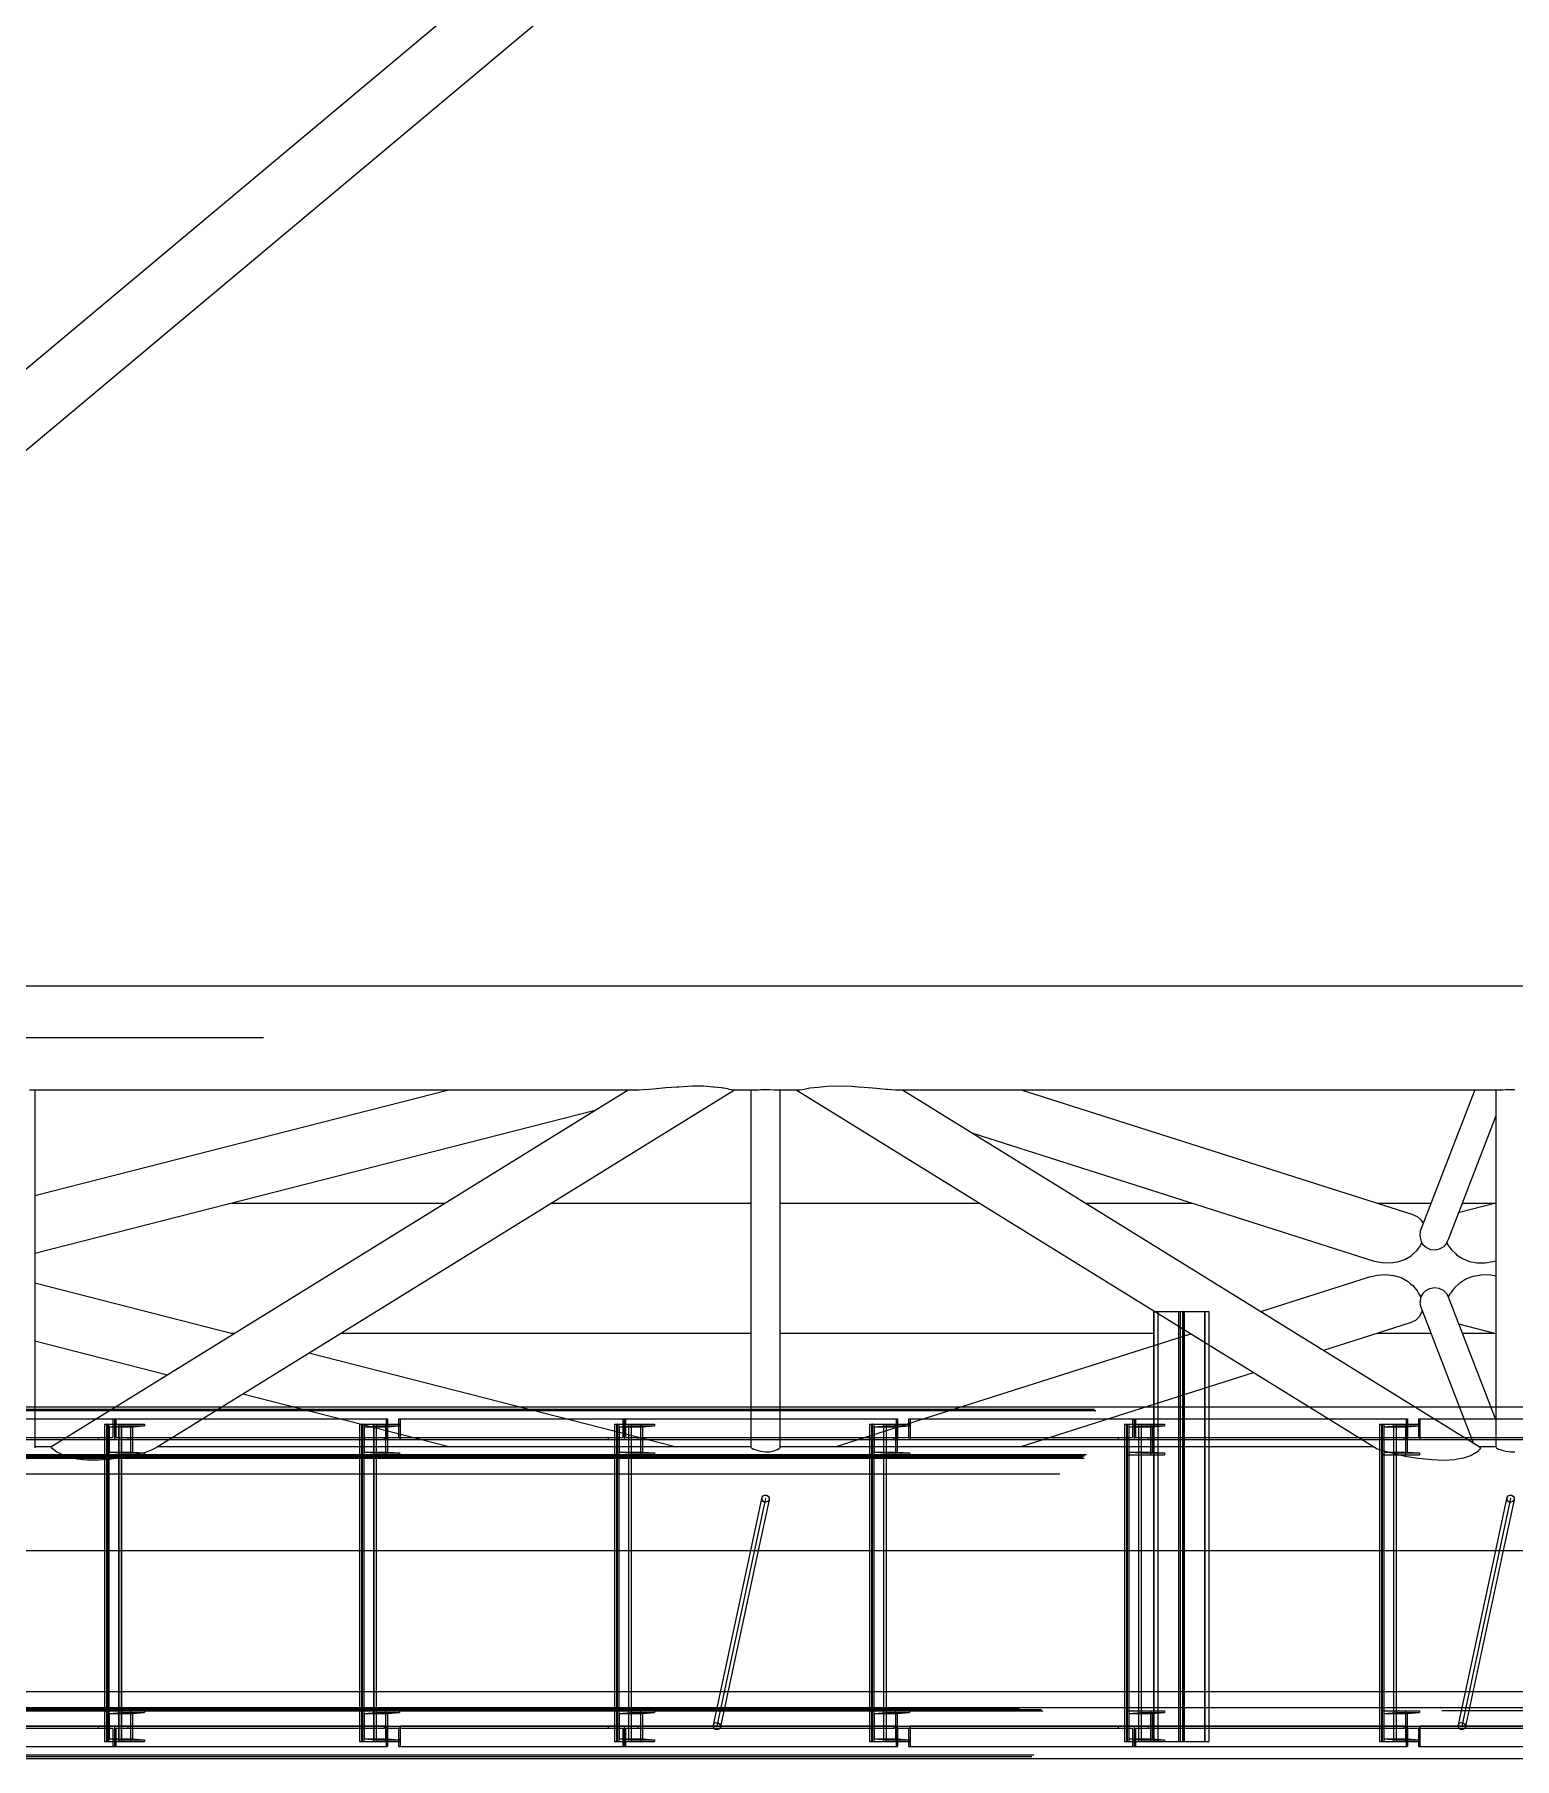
# Model space of a CAD drawing. Header units: millimetres. Extents: x 150209.93 to 150215.05, y 136675.65 to 136679.93.
# Drawn here: x 150213.6738 to 150213.7894, y 136676.4444 to 136676.5791 of the extents above; entities that cross this region are included whole.
import ezdxf

# ---------------------------------------------------------------- set-up
doc = ezdxf.new("R2010")
doc.units = ezdxf.units.MM
doc.header["$LTSCALE"] = 0.25
for name, pattern in [('CENTER', [50.8, 31.75, -6.35, 6.35, -6.35]), ('XKITLINE00', [0]), ('XKITLINE02', [4, 2, -2]), ('XKITLINE03', [6, 3, -1, 1, -1])]:
    doc.linetypes.add(name, pattern=pattern)

# ---------------------------------------------------------------- blocks, each defined once
blk = doc.blocks.new('çatıı')
at = {"color": 8, "linetype": 'CENTER'}
for p in [(25173.61, 5810.27), (24815.87, 4350.27)]:
    blk.add_line(p, (23430, 4350.27), dxfattribs=at)
at = {"color": 8, "linetype": 'XKITLINE00'}
for p, q in [((23506.2, 4429.97), (24282.83, 5080.27)), ((23506.2, 4398.19), (24301.8, 5064.39)), ((23551.69, 4370.57), (24815.87, 4370.57)), ((23978.13, 4331.17), (23983.25, 4331.45)), ((23983.25, 4331.45), (23987.83, 4331.46)), ((23987.83, 4331.46), (23991.64, 4331.18)), ((24033.81, 4331.11), (24036.23, 4331.38)), ((24036.23, 4331.38), (24040.61, 4331.5)), ((24040.61, 4331.5), (24045.54, 4331.34)), ((24045.54, 4331.34), (24048.19, 4331.11)), ((23724.6, 4329.97), (23962.54, 4329.97)), ((23726.68, 4288.67), (23888.31, 4329.97)), ((23726.68, 4329.97), (23726.68, 4190.13)), ((23732.89, 4190.47), (23958.41, 4329.97)), ((23773.69, 4190.05), (23999.9, 4329.97)), ((23960.26, 4329.97), (23961, 4329.87)), ((23961, 4329.87), (23961.05, 4329.88)), ((23961.05, 4329.88), (23964.17, 4330.08)), ((23961.21, 4329.97), (23961.64, 4329.92)), ((23964.17, 4330.08), (23966.51, 4330.18)), ((23966.51, 4330.18), (23968.24, 4330.4)), ((23968.24, 4330.4), (23973.08, 4330.83)), ((23973.08, 4330.83), (23977.49, 4331.1)), ((23977.49, 4331.1), (23978.13, 4331.17)), ((23991.64, 4331.18), (23992.02, 4331.1)), ((23992.02, 4331.1), (23994.82, 4330.84)), ((23994.82, 4330.84), (23997.14, 4330.41)), ((23997.14, 4330.41), (23997.65, 4330.18)), ((23997.65, 4330.18), (23998.76, 4330.08)), ((23998.76, 4330.08), (23999.61, 4329.88)), ((23999.22, 4329.97), (24009.21, 4329.97)), ((23999.62, 4329.88), (23999.83, 4329.97)), ((24006.27, 4329.97), (24006.27, 4190.41)), ((24007.1, 4329.97), (24007.36, 4329.93)), ((24007.36, 4329.93), (24007.93, 4329.87)), ((24007.52, 4329.97), (24007.68, 4329.95)), ((24007.68, 4329.95), (24008.18, 4329.9)), ((24007.93, 4329.87), (24008.62, 4329.94)), ((24008.62, 4329.94), (24010.21, 4330.03)), ((24010.21, 4330.03), (24011.97, 4330.07)), ((24011.97, 4330.07), (24013.73, 4330.06)), ((24013.73, 4330.06), (24015.32, 4330)), ((24015.32, 4330), (24016.58, 4329.89)), ((24015.6, 4329.97), (24025.21, 4329.97)), ((24016.43, 4329.91), (24016.85, 4329.97)), ((24016.58, 4329.89), (24016.69, 4329.87)), ((24016.69, 4329.87), (24017.31, 4329.97)), ((24017.67, 4329.97), (24017.67, 4190.23)), ((24024.04, 4329.97), (24249.82, 4190.31)), ((24024.17, 4329.97), (24024.22, 4329.95)), ((24024.22, 4329.95), (24024.82, 4329.87)), ((24024.82, 4329.87), (24025.31, 4330)), ((24025.14, 4329.96), (24025.16, 4329.96)), ((24025.31, 4330), (24027.16, 4330.19)), ((24027.16, 4330.19), (24029.38, 4330.68)), ((24029.38, 4330.68), (24032.53, 4331.04)), ((24032.53, 4331.04), (24033.81, 4331.11)), ((24048.19, 4331.11), (24050.6, 4330.99)), ((24050.6, 4330.99), (24055.36, 4330.61)), ((24055.36, 4330.61), (24058.99, 4330.19)), ((24058.99, 4330.19), (24059.64, 4330.16)), ((24059.64, 4330.16), (24062.75, 4329.97)), ((24062.74, 4329.97), (24300.18, 4329.97)), ((24062.75, 4329.97), (24063.74, 4329.87)), ((24063.18, 4329.93), (24063.54, 4329.97)), ((24063.74, 4329.87), (24064.53, 4329.97)), ((24065.53, 4329.97), (24291.19, 4190.38)), ((24111.83, 4329.97), (24264.46, 4281.39)), ((24289.06, 4329.97), (24267.71, 4274.67)), ((24297.26, 4329.97), (24297.26, 4190.41)), ((24298.08, 4329.97), (24298.35, 4329.93)), ((24298.35, 4329.93), (24298.92, 4329.87)), ((24298.51, 4329.97), (24298.67, 4329.95)), ((24298.67, 4329.95), (24299.17, 4329.9)), ((24298.92, 4329.87), (24299.61, 4329.94)), ((24299.61, 4329.94), (24301.2, 4330.03)), ((24301.2, 4330.03), (24302.96, 4330.07)), ((24302.96, 4330.07), (24304.72, 4330.06)), ((23726.68, 4266.07), (23945.49, 4321.98)), ((24297.26, 4319.79), (24278.73, 4271.78)), ((24092.99, 4312.99), (24249.79, 4263.07)), ((23803.41, 4285.67), (23886.79, 4285.67)), ((23928.28, 4285.67), (24006.27, 4285.67)), ((24017.67, 4285.67), (24095.66, 4285.67)), ((24137.15, 4285.67), (24178.79, 4285.67)), ((24250.98, 4285.67), (24271.96, 4285.67)), ((24282.6, 4282.01), (24297.26, 4285.76)), ((24284.02, 4285.67), (24296.94, 4285.67)), ((24264.46, 4281.39), (24266.52, 4280.47)), ((24266.52, 4280.47), (24267.65, 4279.43)), ((24267.65, 4279.43), (24267.97, 4279.17)), ((24267.97, 4279.17), (24268.87, 4277.69)), ((24267.63, 4273.34), (24267.6, 4273.04)), ((24267.6, 4273.04), (24267.94, 4271.16)), ((24267.71, 4274.67), (24267.63, 4273.34)), ((24267.94, 4271.16), (24268.15, 4270.67)), ((24268.15, 4270.67), (24268.38, 4270.06)), ((24278.25, 4270.66), (24278, 4270.07)), ((24278.73, 4271.78), (24278.25, 4270.66)), ((24278.76, 4272.05), (24278.73, 4271.78)), ((24261.74, 4263.68), (24264.15, 4265.1)), ((24264.15, 4265.1), (24264.97, 4265.88)), ((24264.97, 4265.88), (24266.18, 4266.89)), ((24267.73, 4268.96), (24266.18, 4266.89)), ((24268.03, 4269.71), (24267.73, 4268.96)), ((24268.32, 4270.24), (24268.03, 4269.71)), ((24268.38, 4270.06), (24268.62, 4269.71)), ((24268.62, 4269.71), (24268.78, 4269.46)), ((24268.78, 4269.46), (24270.13, 4268.31)), ((24270.13, 4268.31), (24271.77, 4267.62)), ((24271.77, 4267.62), (24273.54, 4267.44)), ((24273.54, 4267.44), (24275.27, 4267.8)), ((24275.27, 4267.8), (24276.78, 4268.65)), ((24277.74, 4269.71), (24276.78, 4268.65)), ((24277.93, 4269.92), (24277.74, 4269.71)), ((24278.05, 4270.22), (24278.33, 4269.71)), ((24278.33, 4269.71), (24278.4, 4269.53)), ((24278.4, 4269.53), (24279.9, 4267.41)), ((24279.9, 4267.41), (24281.6, 4265.89)), ((24281.6, 4265.89), (24281.93, 4265.54)), ((24281.93, 4265.54), (24284.25, 4264)), ((24284.25, 4264), (24286.97, 4262.93)), ((24247.89, 4256.87), (24251, 4257.6)), ((24249.79, 4263.07), (24252.83, 4262.42)), ((24251, 4257.6), (24254.2, 4257.79)), ((24252.83, 4262.42), (24255.94, 4262.3)), ((24254.2, 4257.79), (24257.33, 4257.44)), ((24255.94, 4262.3), (24258.96, 4262.73)), ((24257.33, 4257.44), (24260.24, 4256.56)), ((24258.96, 4262.73), (24261.74, 4263.68)), ((24286.97, 4262.93), (24289.95, 4262.36)), ((24288.4, 4257.13), (24291.48, 4257.71)), ((24289.95, 4262.36), (24293.04, 4262.34)), ((24291.48, 4257.71), (24294.69, 4257.75)), ((24293.04, 4262.34), (24296.08, 4262.85)), ((24294.69, 4257.75), (24297.26, 4257.34)), ((24296.08, 4262.85), (24297.26, 4263.15)), ((23726.68, 4254.48), (23804.3, 4234.65)), ((24205.52, 4243.38), (24247.89, 4256.87)), ((24260.24, 4256.56), (24262.78, 4255.2)), ((24262.78, 4255.2), (24263.97, 4254.16)), ((24263.97, 4254.16), (24264.91, 4253.46)), ((24264.91, 4253.46), (24266.59, 4251.44)), ((24266.59, 4251.44), (24267.1, 4250.37)), ((24268.73, 4250.37), (24269.96, 4251.56)), ((24269.96, 4251.56), (24271.55, 4252.36)), ((24271.55, 4252.36), (24273.3, 4252.66)), ((24273.3, 4252.66), (24275.06, 4252.43)), ((24275.06, 4252.43), (24276.63, 4251.69)), ((24276.63, 4251.69), (24277.88, 4250.51)), ((24277.88, 4250.51), (24277.95, 4250.37)), ((24279.53, 4250.52), (24279.47, 4250.37)), ((24281.09, 4252.64), (24279.53, 4250.52)), ((24281.09, 4252.64), (24282.86, 4254.16)), ((24283.19, 4254.5), (24282.86, 4254.16)), ((24283.19, 4254.5), (24285.59, 4256.04)), ((24285.59, 4256.04), (24288.4, 4257.13)), ((24267.1, 4250.37), (24267.78, 4249.26)), ((24267.65, 4247.09), (24267.63, 4246.97)), ((24267.63, 4246.97), (24267.85, 4245.43)), ((24267.86, 4248.82), (24267.65, 4247.09)), ((24267.78, 4249.26), (24267.89, 4248.89)), ((24267.85, 4245.43), (24288.43, 4192.09)), ((24267.94, 4249.04), (24267.86, 4248.82)), ((24268.69, 4250.33), (24267.94, 4249.04)), ((24268.41, 4243.98), (24268.31, 4243.59)), ((24268.69, 4250.33), (24268.73, 4250.37)), ((24277.95, 4250.37), (24278.61, 4249.14)), ((24278.61, 4249.14), (24278.66, 4249.05)), ((24278.66, 4249.05), (24297.26, 4200.86)), ((24279.47, 4250.37), (24278.69, 4249)), ((24230.05, 4228.21), (24263.97, 4239.01)), ((24263.97, 4239.01), (24265.96, 4239.95)), ((24265.96, 4239.95), (24266.79, 4240.78)), ((24266.79, 4240.78), (24267.36, 4241.27)), ((24268.26, 4242.95), (24267.36, 4241.27)), ((24268.31, 4243.59), (24268.26, 4242.95)), ((24282.73, 4238.51), (24297.26, 4234.79)), ((23726.68, 4231.88), (23778.44, 4218.65)), ((23803.41, 4234.87), (23804.67, 4234.87)), ((23846.16, 4234.87), (24006.27, 4234.87)), ((24017.67, 4234.87), (24163.56, 4234.87)), ((24039.64, 4190.57), (24178.13, 4234.66)), ((24250.98, 4234.87), (24271.92, 4234.87)), ((24284.13, 4234.87), (24296.94, 4234.87)), ((23833.66, 4227.14), (23976.76, 4190.57)), ((24111.83, 4190.57), (24202.65, 4219.49)), ((23807.8, 4211.15), (23888.31, 4190.57)), ((23726.68, 4190.57), (23733.06, 4190.57)), ((23732.89, 4190.47), (23733.17, 4190.37)), ((23733.17, 4190.37), (23733.11, 4190.05)), ((23733.11, 4190.05), (23733.98, 4189.45)), ((23772.59, 4189.45), (23773.69, 4190.05)), ((23774.54, 4190.57), (24006.27, 4190.57)), ((24006.27, 4190.41), (24006.35, 4190.37)), ((24006.35, 4190.37), (24006.55, 4190.04)), ((24006.55, 4190.04), (24007.36, 4189.61)), ((24017.67, 4190.23), (24017.39, 4189.79)), ((24017.67, 4190.57), (24249.4, 4190.57)), ((24249.82, 4190.31), (24250.98, 4189.68)), ((24290.89, 4190.57), (24297.26, 4190.57)), ((24291.15, 4190.37), (24291.19, 4190.38)), ((24291.15, 4190.37), (24291.26, 4189.79)), ((24297.26, 4190.41), (24297.34, 4190.37)), ((24297.34, 4190.37), (24297.54, 4190.04)), ((24297.54, 4190.04), (24298.35, 4189.61)), ((23733.98, 4189.45), (23733.99, 4189.42)), ((23733.99, 4189.42), (23735.22, 4188.46)), ((23735.22, 4188.46), (23736.55, 4187.95)), ((23736.55, 4187.95), (23737.18, 4187.47)), ((23737.18, 4187.47), (23739.75, 4186.5)), ((23739.75, 4186.5), (23742.75, 4185.91)), ((23742.75, 4185.91), (23743.12, 4185.8)), ((23743.12, 4185.8), (23747.02, 4185.32)), ((23747.02, 4185.32), (23751.58, 4185.32)), ((23751.58, 4185.32), (23756.6, 4185.79)), ((23756.6, 4185.79), (23757.29, 4185.91)), ((23757.29, 4185.91), (23761.47, 4186.49)), ((23761.47, 4186.49), (23766.04, 4187.46)), ((23766.04, 4187.46), (23767.71, 4187.95)), ((23767.71, 4187.95), (23769.79, 4188.44)), ((23769.79, 4188.44), (23772.52, 4189.41)), ((24007.36, 4189.61), (24007.93, 4189.45)), ((24007.93, 4189.45), (24008.62, 4189.12)), ((24008.62, 4189.12), (24010.21, 4188.71)), ((24010.21, 4188.71), (24011.97, 4188.52)), ((24011.97, 4188.52), (24013.73, 4188.57)), ((24013.73, 4188.57), (24015.32, 4188.86)), ((24015.32, 4188.86), (24016.58, 4189.36)), ((24016.58, 4189.36), (24016.69, 4189.45)), ((24016.69, 4189.45), (24017.39, 4189.79)), ((24250.98, 4189.68), (24251.82, 4189.45)), ((24251.82, 4189.45), (24253.51, 4188.84)), ((24253.51, 4188.84), (24257.11, 4187.95)), ((24257.11, 4187.95), (24261.87, 4186.87)), ((24261.87, 4186.87), (24266.89, 4186.07)), ((24266.89, 4186.07), (24268.53, 4185.91)), ((24268.53, 4185.91), (24272.13, 4185.46)), ((24272.13, 4185.46), (24277.02, 4185.26)), ((24277.02, 4185.26), (24281.24, 4185.54)), ((24281.24, 4185.54), (24282.91, 4185.91)), ((24282.91, 4185.91), (24284.72, 4186.18)), ((24284.72, 4186.18), (24287.48, 4187.03)), ((24287.48, 4187.03), (24288.92, 4187.95)), ((24288.92, 4187.95), (24289.33, 4188.08)), ((24289.33, 4188.08), (24290.64, 4189)), ((24290.75, 4189.45), (24290.64, 4189)), ((24290.75, 4189.45), (24291.26, 4189.79)), ((24298.35, 4189.61), (24298.92, 4189.45)), ((24298.92, 4189.45), (24299.61, 4189.13)), ((24299.61, 4189.13), (24301.2, 4188.71)), ((24301.2, 4188.71), (24302.96, 4188.52)), ((24302.96, 4188.52), (24304.72, 4188.57)), ((23551.69, 4149.97), (24815.88, 4149.97))]:
    blk.add_line(p, q, dxfattribs=at)
at = {"color": 116, "linetype": 'XKITLINE02', "true_color": 0x136734}
for p, q in [((24163.56, 4243.37), (24185.21, 4243.37)), ((24163.56, 4243.37), (24163.56, 4235.77)), ((24163.65, 4243.37), (24163.65, 4236.02)), ((24165.2, 4243.37), (24165.2, 4242.66)), ((24165.29, 4243.37), (24165.29, 4242.6)), ((24173.29, 4243.37), (24173.29, 4075.37)), ((24173.94, 4243.37), (24173.94, 4075.37)), ((24174.84, 4243.37), (24174.84, 4075.37)), ((24175.48, 4243.37), (24175.48, 4075.37)), ((24183.48, 4243.37), (24183.48, 4075.37)), ((24183.57, 4243.37), (24183.57, 4075.37)), ((24185.12, 4243.37), (24185.12, 4075.37)), ((24185.21, 4243.37), (24185.21, 4213.93)), ((24165.2, 4230.55), (24165.2, 4207.57)), ((24165.29, 4230.58), (24165.29, 4207.59)), ((24163.56, 4230.03), (24163.56, 4207.04)), ((24163.65, 4230.06), (24163.65, 4207.07)), ((23640.51, 4205.22), (24546.61, 4205.22)), ((23641.01, 4204.69), (24547.76, 4204.69)), ((23641.37, 4206.07), (24498.08, 4206.07)), ((23715.28, 4206.07), (23726.68, 4206.07)), ((23758.11, 4206.07), (23799.6, 4206.07)), ((23827.66, 4206.07), (23916.11, 4206.07)), ((24006.27, 4206.07), (24017.67, 4206.07)), ((24088.33, 4206.07), (24160.52, 4206.07)), ((24163.56, 4206.07), (24163.56, 4149.97)), ((24163.65, 4206.07), (24163.65, 4149.97)), ((24165.2, 4206.07), (24165.2, 4149.97)), ((24165.29, 4206.07), (24165.29, 4149.97)), ((24185.21, 4206.07), (24185.21, 4149.97)), ((24224.34, 4206.07), (24265.83, 4206.07)), ((24283.04, 4206.07), (24295.24, 4206.07)), ((24297.26, 4206.07), (24308.66, 4206.07)), ((23669.5, 4201.36), (23757.67, 4201.36)), ((23753.84, 4199.38), (23760.41, 4199.38)), ((23753.84, 4199.38), (23753.84, 4149.97)), ((23754.64, 4199.38), (23754.64, 4075.37)), ((23754.94, 4199.38), (23754.94, 4149.97)), ((23754.94, 4199.38), (23769.51, 4199.38)), ((23754.94, 4199.38), (23754.94, 4187.38)), ((23755.54, 4199.38), (23755.54, 4075.37)), ((23755.63, 4198.31), (23760.41, 4198.7)), ((23755.63, 4198.31), (23755.63, 4188.44)), ((23755.63, 4198.31), (23764.73, 4198.31)), ((23757.05, 4201.36), (23757.05, 4194.16)), ((23757.67, 4201.36), (23759.63, 4201.36)), ((23757.67, 4201.36), (23757.67, 4193.36)), ((23757.67, 4201.36), (23757.67, 4193.36)), ((23758.2, 4201.36), (23758.2, 4194.16)), ((23759.32, 4199.38), (23759.32, 4075.37)), ((23759.38, 4199.38), (23759.38, 4075.37)), ((23759.63, 4201.36), (23864.41, 4201.36)), ((23760.35, 4199.38), (23760.35, 4075.37)), ((23760.41, 4199.38), (23760.41, 4149.97)), ((23760.41, 4199.38), (23760.41, 4198.7)), ((23760.41, 4198.7), (23769.51, 4198.7)), ((23760.56, 4199.38), (23769.51, 4199.38)), ((23764.03, 4199.38), (23764.03, 4187.38)), ((23764.73, 4198.31), (23769.51, 4198.7)), ((23764.73, 4198.31), (23764.73, 4188.44)), ((23769.51, 4199.38), (23769.51, 4198.7)), ((23853.43, 4199.38), (23860, 4199.38)), ((23853.43, 4199.38), (23853.43, 4149.97)), ((23854.22, 4199.38), (23854.22, 4075.37)), ((23854.52, 4199.38), (23869.09, 4199.38)), ((23854.52, 4199.38), (23854.52, 4187.38)), ((23854.52, 4199.38), (23854.52, 4149.97)), ((23855.12, 4199.38), (23855.12, 4075.37)), ((23855.22, 4198.31), (23860, 4198.7)), ((23855.22, 4198.31), (23855.22, 4188.44)), ((23855.22, 4198.31), (23864.31, 4198.31)), ((23858.91, 4199.38), (23858.91, 4075.37)), ((23858.97, 4199.38), (23858.97, 4075.37)), ((23859.94, 4199.38), (23859.94, 4075.37)), ((23860, 4199.38), (23860, 4198.7)), ((23860, 4199.38), (23860, 4149.97)), ((23860, 4198.7), (23869.09, 4198.7)), ((23860.24, 4199.38), (23869.09, 4199.38)), ((23863.62, 4199.38), (23863.62, 4187.38)), ((23863.88, 4201.36), (23863.88, 4193.36)), ((23864.31, 4198.31), (23869.09, 4198.7)), ((23864.31, 4198.31), (23864.31, 4188.44)), ((23864.41, 4201.36), (23864.41, 4194.16)), ((23868.67, 4201.36), (23868.67, 4194.16)), ((23868.67, 4201.36), (23869.3, 4201.36)), ((23868.67, 4201.36), (23956.85, 4201.36)), ((23869.09, 4199.38), (23869.09, 4198.7)), ((23869.3, 4201.36), (23869.3, 4193.36)), ((23953.02, 4199.38), (23959.58, 4199.38)), ((23953.02, 4199.38), (23953.02, 4149.97)), ((23953.81, 4199.38), (23953.81, 4075.37)), ((23954.11, 4199.38), (23954.11, 4149.97)), ((23954.11, 4199.38), (23968.68, 4199.38)), ((23954.11, 4199.38), (23954.11, 4187.38)), ((23954.71, 4199.38), (23954.71, 4075.37)), ((23954.8, 4198.31), (23959.58, 4198.7)), ((23954.8, 4198.31), (23954.8, 4188.44)), ((23954.8, 4198.31), (23963.9, 4198.31)), ((23956.22, 4201.36), (23956.22, 4194.16)), ((23956.84, 4201.36), (23957.37, 4201.36)), ((23956.84, 4201.36), (23956.84, 4193.36)), ((23956.84, 4201.36), (24063.58, 4201.36)), ((23956.85, 4201.36), (23956.85, 4193.36)), ((23957.37, 4201.36), (23957.37, 4194.16)), ((23958.49, 4199.38), (23958.49, 4075.37)), ((23958.56, 4199.38), (23958.56, 4075.37)), ((23959.52, 4199.38), (23959.52, 4075.37)), ((23959.58, 4199.38), (23959.58, 4149.97)), ((23959.58, 4199.38), (23959.58, 4198.7)), ((23959.58, 4198.7), (23968.68, 4198.7)), ((23963.2, 4199.38), (23963.2, 4187.38)), ((23963.9, 4198.31), (23968.68, 4198.7)), ((23963.9, 4198.31), (23963.9, 4188.44)), ((23968.68, 4199.38), (23968.68, 4198.7)), ((24052.6, 4199.38), (24059.17, 4199.38)), ((24052.6, 4199.38), (24052.6, 4149.97)), ((24053.4, 4199.38), (24053.4, 4075.37)), ((24053.69, 4199.38), (24053.69, 4149.97)), ((24053.69, 4199.38), (24068.27, 4199.38)), ((24053.69, 4199.38), (24053.69, 4187.38)), ((24054.29, 4199.38), (24054.29, 4075.37)), ((24054.39, 4198.31), (24059.17, 4198.7)), ((24054.39, 4198.31), (24054.39, 4188.44)), ((24054.39, 4198.31), (24063.49, 4198.31)), ((24058.08, 4199.38), (24058.08, 4075.37)), ((24058.14, 4199.38), (24058.14, 4075.37)), ((24059.11, 4199.38), (24059.11, 4075.37)), ((24059.17, 4199.38), (24059.17, 4149.97)), ((24059.17, 4199.38), (24059.17, 4198.7)), ((24059.17, 4198.7), (24068.27, 4198.7)), ((24062.79, 4199.38), (24062.79, 4187.38)), ((24063.05, 4201.36), (24063.05, 4193.36)), ((24063.49, 4198.31), (24068.27, 4198.7)), ((24063.49, 4198.31), (24063.49, 4188.44)), ((24063.58, 4201.36), (24063.58, 4194.16)), ((24067.84, 4201.36), (24067.84, 4194.16)), ((24067.84, 4201.36), (24068.47, 4201.36)), ((24067.84, 4201.36), (24156.02, 4201.36)), ((24068.27, 4199.38), (24068.27, 4198.7)), ((24068.47, 4201.36), (24068.47, 4193.36)), ((24152.19, 4199.38), (24158.76, 4199.38)), ((24152.19, 4199.38), (24152.19, 4149.97)), ((24152.98, 4199.38), (24152.98, 4075.37)), ((24153.28, 4199.38), (24153.28, 4149.97)), ((24153.28, 4199.38), (24167.85, 4199.38)), ((24153.28, 4199.38), (24153.28, 4187.38)), ((24153.88, 4199.38), (24153.88, 4075.37)), ((24153.98, 4198.31), (24158.76, 4198.7)), ((24153.98, 4198.31), (24153.98, 4188.44)), ((24153.98, 4198.31), (24163.07, 4198.31)), ((24155.39, 4201.36), (24155.39, 4194.16)), ((24156.02, 4201.36), (24156.54, 4201.36)), ((24156.02, 4201.36), (24156.02, 4193.36)), ((24156.02, 4201.36), (24262.75, 4201.36)), ((24156.02, 4201.36), (24156.02, 4193.36)), ((24156.54, 4201.36), (24156.54, 4194.16)), ((24157.67, 4199.38), (24157.67, 4075.37)), ((24157.73, 4199.38), (24157.73, 4075.37)), ((24158.69, 4199.38), (24158.69, 4075.37)), ((24158.76, 4199.38), (24158.76, 4149.97)), ((24158.76, 4199.38), (24158.76, 4198.7)), ((24158.76, 4198.7), (24167.85, 4198.7)), ((24162.37, 4199.38), (24162.37, 4187.38)), ((24163.07, 4198.31), (24167.85, 4198.7)), ((24163.07, 4198.31), (24163.07, 4188.44)), ((24167.85, 4199.38), (24167.85, 4198.7)), ((24251.77, 4199.38), (24258.34, 4199.38)), ((24251.77, 4199.38), (24251.77, 4149.97)), ((24252.57, 4199.38), (24252.57, 4075.37)), ((24252.87, 4199.38), (24267.44, 4199.38)), ((24252.87, 4199.38), (24252.87, 4187.38)), ((24252.87, 4199.38), (24252.87, 4149.97)), ((24253.47, 4199.38), (24253.47, 4075.37)), ((24253.56, 4198.31), (24258.34, 4198.7)), ((24253.56, 4198.31), (24253.56, 4188.44)), ((24253.56, 4198.31), (24262.66, 4198.31)), ((24257.25, 4199.38), (24257.25, 4075.37)), ((24257.31, 4199.38), (24257.31, 4075.37)), ((24258.28, 4199.38), (24258.28, 4075.37)), ((24258.34, 4199.38), (24258.34, 4198.7)), ((24258.34, 4199.38), (24258.34, 4149.97)), ((24258.34, 4198.7), (24267.44, 4198.7)), ((24261.96, 4199.38), (24261.96, 4187.38)), ((24262.22, 4201.36), (24262.22, 4193.36)), ((24262.66, 4198.31), (24267.44, 4198.7)), ((24262.66, 4198.31), (24262.66, 4188.44)), ((24262.75, 4201.36), (24262.75, 4194.16)), ((24267.02, 4201.36), (24267.02, 4194.16)), ((24267.02, 4201.36), (24273.45, 4201.36)), ((24267.02, 4201.36), (24355.19, 4201.36)), ((24267.44, 4199.38), (24267.44, 4198.7)), ((24267.64, 4201.36), (24267.64, 4193.36)), ((23663.85, 4194.16), (23757.05, 4194.16)), ((23663.85, 4193.36), (23757.67, 4193.36)), ((23751.39, 4194.16), (23751.39, 4193.36)), ((23757.67, 4193.36), (23762.95, 4193.36)), ((23757.67, 4193.36), (23869.16, 4193.36)), ((23758.2, 4194.16), (23762.95, 4194.16)), ((23758.2, 4194.16), (23869.16, 4194.16)), ((23762.95, 4194.16), (23762.95, 4193.36)), ((23863.02, 4194.16), (23863.02, 4193.36)), ((23863.02, 4194.16), (23878.49, 4194.16)), ((23863.02, 4194.16), (23956.22, 4194.16)), ((23863.02, 4193.36), (23869.3, 4193.36)), ((23863.02, 4193.36), (23956.85, 4193.36)), ((23869.16, 4194.16), (23869.16, 4193.36)), ((23950.56, 4194.16), (23950.56, 4193.36)), ((23956.84, 4193.36), (23964.67, 4193.36)), ((23957.37, 4194.16), (23962.13, 4194.16)), ((23958.18, 4194.16), (24068.33, 4194.16)), ((23961.31, 4193.36), (24068.33, 4193.36)), ((23962.13, 4194.16), (23962.13, 4193.36)), ((24062.19, 4194.16), (24062.19, 4193.36)), ((24062.19, 4194.16), (24067.84, 4194.16)), ((24062.19, 4194.16), (24155.39, 4194.16)), ((24062.19, 4193.36), (24068.47, 4193.36)), ((24062.19, 4193.36), (24156.02, 4193.36)), ((24068.33, 4194.16), (24068.33, 4193.36)), ((24149.74, 4194.16), (24149.74, 4193.36)), ((24156.02, 4193.36), (24161.3, 4193.36)), ((24156.02, 4193.36), (24267.5, 4193.36)), ((24156.54, 4194.16), (24161.3, 4194.16)), ((24156.54, 4194.16), (24267.5, 4194.16)), ((24161.3, 4194.16), (24161.3, 4193.36)), ((24261.36, 4194.16), (24261.36, 4193.36)), ((24261.36, 4194.16), (24267.02, 4194.16)), ((24261.36, 4194.16), (24354.56, 4194.16)), ((24261.36, 4193.36), (24267.64, 4193.36)), ((24261.36, 4193.36), (24355.19, 4193.36)), ((24267.5, 4194.16), (24267.5, 4193.36)), ((23628.3, 4186.52), (24663.69, 4186.52)), ((23628.32, 4187.37), (24663.69, 4187.37)), ((23633.62, 4187.37), (24777.99, 4187.37)), ((23635.95, 4186.52), (24777.87, 4186.52)), ((23636.52, 4186.07), (24566.93, 4186.07)), ((23636.69, 4186.92), (24565.38, 4186.92)), ((23637.41, 4187.46), (24565.44, 4187.46)), ((23754.94, 4187.38), (23769.51, 4187.38)), ((23755.63, 4188.44), (23760.41, 4188.06)), ((23755.63, 4188.44), (23764.73, 4188.44)), ((23760.41, 4188.06), (23760.41, 4187.38)), ((23760.41, 4188.06), (23769.51, 4188.06)), ((23764.73, 4188.44), (23769.51, 4188.06)), ((23769.51, 4188.06), (23769.51, 4187.38)), ((23854.52, 4187.38), (23869.09, 4187.38)), ((23855.22, 4188.44), (23860, 4188.06)), ((23855.22, 4188.44), (23864.31, 4188.44)), ((23860, 4188.06), (23860, 4187.38)), ((23860, 4188.06), (23869.09, 4188.06)), ((23864.31, 4188.44), (23869.09, 4188.06)), ((23869.09, 4188.06), (23869.09, 4187.38)), ((23954.11, 4187.38), (23968.68, 4187.38)), ((23954.8, 4188.44), (23959.58, 4188.06)), ((23954.8, 4188.44), (23963.9, 4188.44)), ((23959.58, 4188.06), (23959.58, 4187.38)), ((23959.58, 4188.06), (23968.68, 4188.06)), ((23963.9, 4188.44), (23968.68, 4188.06)), ((23968.68, 4188.06), (23968.68, 4187.38)), ((24053.69, 4187.38), (24068.27, 4187.38)), ((24054.39, 4188.44), (24059.17, 4188.06)), ((24054.39, 4188.44), (24063.49, 4188.44)), ((24059.17, 4188.06), (24059.17, 4187.38)), ((24059.17, 4188.06), (24068.27, 4188.06)), ((24063.49, 4188.44), (24068.27, 4188.06)), ((24068.27, 4188.06), (24068.27, 4187.38)), ((24153.28, 4187.38), (24167.85, 4187.38)), ((24153.98, 4188.44), (24158.76, 4188.06)), ((24153.98, 4188.44), (24163.07, 4188.44)), ((24158.76, 4188.06), (24158.76, 4187.38)), ((24158.76, 4188.06), (24167.85, 4188.06)), ((24163.07, 4188.44), (24167.85, 4188.06)), ((24167.85, 4188.06), (24167.85, 4187.38)), ((24252.87, 4187.38), (24267.44, 4187.38)), ((24253.56, 4188.44), (24258.34, 4188.06)), ((24253.56, 4188.44), (24262.66, 4188.44)), ((24258.34, 4188.06), (24258.34, 4187.38)), ((24258.34, 4188.06), (24267.44, 4188.06)), ((24262.66, 4188.44), (24267.44, 4188.06)), ((24267.44, 4188.06), (24267.44, 4187.38)), ((23627.02, 4179.87), (24777.99, 4179.87)), ((24010.54, 4170.76), (24006.11, 4149.97)), ((24013.38, 4169.79), (24009.15, 4149.97)), ((24010.54, 4170.76), (24010.5, 4170.05)), ((24010.5, 4170.05), (24010.84, 4169.4)), ((24010.97, 4171.34), (24010.54, 4170.76)), ((24010.97, 4171.34), (24011.66, 4171.64)), ((24011.66, 4171.64), (24012.43, 4171.57)), ((24012.43, 4171.57), (24013.08, 4171.15)), ((24013.38, 4169.79), (24012.95, 4169.21)), ((24013.08, 4171.15), (24013.43, 4170.5)), ((24013.43, 4170.5), (24013.38, 4169.79)), ((24301.55, 4170.76), (24297.1, 4149.97)), ((24304.39, 4169.79), (24300.15, 4149.97)), ((24301.55, 4170.76), (24301.5, 4170.05)), ((24301.5, 4170.05), (24301.85, 4169.4)), ((24301.97, 4171.34), (24301.55, 4170.76)), ((24301.97, 4171.34), (24302.67, 4171.64)), ((24302.67, 4171.64), (24303.44, 4171.57)), ((24303.44, 4171.57), (24304.08, 4171.15)), ((24304.39, 4169.79), (24303.96, 4169.21)), ((24304.08, 4171.15), (24304.43, 4170.5)), ((24304.43, 4170.5), (24304.39, 4169.79)), ((24010.84, 4169.4), (24011.49, 4168.98)), ((24011.49, 4168.98), (24012.26, 4168.91)), ((24012.26, 4168.91), (24012.95, 4169.21)), ((24301.85, 4169.4), (24302.5, 4168.98)), ((24302.5, 4168.98), (24303.27, 4168.91)), ((24303.27, 4168.91), (24303.96, 4169.21)), ((23612.06, 4094.87), (24579.35, 4094.87)), ((23753.84, 4094.87), (23753.84, 4075.37)), ((23754.94, 4094.87), (23754.94, 4075.37)), ((23760.41, 4094.87), (23760.41, 4075.37)), ((23853.43, 4094.87), (23853.43, 4075.37)), ((23854.52, 4094.87), (23854.52, 4075.37)), ((23860, 4094.87), (23860, 4075.37)), ((23953.02, 4094.87), (23953.02, 4075.37)), ((23954.11, 4094.87), (23954.11, 4075.37)), ((23959.58, 4094.87), (23959.58, 4075.37)), ((23994.34, 4094.87), (23997.39, 4094.87)), ((24052.6, 4094.87), (24052.6, 4075.37)), ((24053.69, 4094.87), (24053.69, 4075.37)), ((24059.17, 4094.87), (24059.17, 4075.37)), ((24152.19, 4094.87), (24152.19, 4075.37)), ((24153.28, 4094.87), (24153.28, 4075.37)), ((24158.76, 4094.87), (24158.76, 4075.37)), ((24163.56, 4094.87), (24163.56, 4075.37)), ((24163.65, 4094.87), (24163.65, 4075.37)), ((24165.2, 4094.87), (24165.2, 4075.37)), ((24165.29, 4094.87), (24165.29, 4075.37)), ((24185.21, 4094.87), (24185.21, 4075.37)), ((24251.77, 4094.87), (24251.77, 4075.37)), ((24252.87, 4094.87), (24252.87, 4075.37)), ((24258.34, 4094.87), (24258.34, 4075.37)), ((24285.32, 4094.87), (24288.36, 4094.87)), ((23610.85, 4087.37), (24777.99, 4087.37)), ((23611.1, 4088.22), (24777.87, 4088.22)), ((23619.88, 4087.82), (24787.73, 4087.82)), ((23620.35, 4087.29), (24788.53, 4087.29)), ((23620.71, 4088.67), (24578.02, 4088.67)), ((23754.94, 4087.37), (23769.51, 4087.37)), ((23754.94, 4087.37), (23754.94, 4075.37)), ((23755.63, 4086.31), (23760.41, 4086.69)), ((23755.63, 4086.31), (23755.63, 4076.44)), ((23755.63, 4086.31), (23764.73, 4086.31)), ((23760.41, 4087.37), (23760.41, 4086.69)), ((23760.41, 4086.69), (23769.51, 4086.69)), ((23764.03, 4087.37), (23764.03, 4075.37)), ((23764.73, 4086.31), (23769.51, 4086.69)), ((23764.73, 4086.31), (23764.73, 4076.44)), ((23769.51, 4087.37), (23769.51, 4086.69)), ((23854.52, 4087.37), (23869.09, 4087.37)), ((23854.52, 4087.37), (23854.52, 4075.37)), ((23855.22, 4086.31), (23860, 4086.69)), ((23855.22, 4086.31), (23855.22, 4076.44)), ((23855.22, 4086.31), (23864.31, 4086.31)), ((23860, 4087.37), (23860, 4086.69)), ((23860, 4086.69), (23869.09, 4086.69)), ((23863.62, 4087.37), (23863.62, 4075.37)), ((23864.31, 4086.31), (23869.09, 4086.69)), ((23864.31, 4086.31), (23864.31, 4076.44)), ((23869.09, 4087.37), (23869.09, 4086.69)), ((23954.11, 4087.37), (23968.68, 4087.37)), ((23954.11, 4087.37), (23954.11, 4075.37)), ((23954.8, 4086.31), (23959.58, 4086.69)), ((23954.8, 4086.31), (23954.8, 4076.44)), ((23954.8, 4086.31), (23963.9, 4086.31)), ((23959.58, 4087.37), (23959.58, 4086.69)), ((23959.58, 4086.69), (23968.68, 4086.69)), ((23963.2, 4087.37), (23963.2, 4075.37)), ((23963.9, 4086.31), (23968.68, 4086.69)), ((23963.9, 4086.31), (23963.9, 4076.44)), ((23968.68, 4087.37), (23968.68, 4086.69)), ((23991.93, 4083.56), (23991.57, 4081.87)), ((23991.99, 4082.46), (23991.57, 4081.87)), ((23991.99, 4082.46), (23992.69, 4082.75)), ((23992.69, 4082.75), (23993.46, 4082.69)), ((23993.02, 4088.67), (23996.06, 4088.67)), ((23993.46, 4082.69), (23994.1, 4082.27)), ((23994.1, 4082.27), (23994.45, 4081.62)), ((23994.73, 4082.42), (23994.41, 4080.91)), ((24053.69, 4087.37), (24068.27, 4087.37)), ((24053.69, 4087.37), (24053.69, 4075.37)), ((24054.39, 4086.31), (24059.17, 4086.69)), ((24054.39, 4086.31), (24054.39, 4076.44)), ((24054.39, 4086.31), (24063.49, 4086.31)), ((24059.17, 4087.37), (24059.17, 4086.69)), ((24059.17, 4086.69), (24068.27, 4086.69)), ((24062.79, 4087.37), (24062.79, 4075.37)), ((24063.49, 4086.31), (24068.27, 4086.69)), ((24063.49, 4086.31), (24063.49, 4076.44)), ((24068.27, 4087.37), (24068.27, 4086.69)), ((24153.28, 4087.37), (24167.85, 4087.37)), ((24153.28, 4087.37), (24153.28, 4075.37)), ((24153.98, 4086.31), (24158.76, 4086.69)), ((24153.98, 4086.31), (24153.98, 4076.44)), ((24153.98, 4086.31), (24163.07, 4086.31)), ((24158.76, 4087.37), (24158.76, 4086.69)), ((24158.76, 4086.69), (24167.85, 4086.69)), ((24162.37, 4087.37), (24162.37, 4075.37)), ((24163.07, 4086.31), (24167.85, 4086.69)), ((24163.07, 4086.31), (24163.07, 4076.44)), ((24167.85, 4087.37), (24167.85, 4086.69)), ((24252.87, 4087.37), (24267.44, 4087.37)), ((24252.87, 4087.37), (24252.87, 4075.37)), ((24253.56, 4086.31), (24258.34, 4086.69)), ((24253.56, 4086.31), (24253.56, 4076.44)), ((24253.56, 4086.31), (24262.66, 4086.31)), ((24258.34, 4087.37), (24258.34, 4086.69)), ((24258.34, 4086.69), (24267.44, 4086.69)), ((24261.96, 4087.37), (24261.96, 4075.37)), ((24262.66, 4086.31), (24267.44, 4086.69)), ((24262.66, 4086.31), (24262.66, 4076.44)), ((24267.44, 4087.37), (24267.44, 4086.69)), ((24282.91, 4083.62), (24282.54, 4081.87)), ((24282.96, 4082.46), (24282.54, 4081.87)), ((24282.96, 4082.46), (24283.65, 4082.75)), ((24283.65, 4082.75), (24284.43, 4082.69)), ((24283.99, 4088.67), (24287.03, 4088.67)), ((24284.43, 4082.69), (24285.07, 4082.27)), ((24285.07, 4082.27), (24285.42, 4081.62)), ((24285.71, 4082.49), (24285.37, 4080.91)), ((23663.85, 4081.39), (23757.67, 4081.39)), ((23663.85, 4080.59), (23757.05, 4080.59)), ((23751.39, 4081.39), (23757.67, 4081.39)), ((23751.39, 4081.39), (23751.39, 4080.59)), ((23751.39, 4080.59), (23757.05, 4080.59)), ((23753.84, 4075.37), (23760.41, 4075.37)), ((23754.94, 4075.37), (23769.51, 4075.37)), ((23755.63, 4076.44), (23760.41, 4076.05)), ((23755.63, 4076.44), (23764.73, 4076.44)), ((23757.05, 4080.59), (23757.05, 4073.39)), ((23757.67, 4081.39), (23757.67, 4073.39)), ((23757.67, 4081.39), (23869.16, 4081.39)), ((23757.67, 4081.39), (23757.67, 4073.39)), ((23758.2, 4080.59), (23869.16, 4080.59)), ((23758.2, 4080.59), (23758.2, 4073.39)), ((23760.41, 4076.05), (23760.41, 4075.37)), ((23760.41, 4076.05), (23769.51, 4076.05)), ((23762.95, 4081.39), (23762.95, 4080.59)), ((23764.73, 4076.44), (23769.51, 4076.05)), ((23769.51, 4076.05), (23769.51, 4075.37)), ((23853.43, 4075.37), (23860, 4075.37)), ((23854.52, 4075.37), (23869.09, 4075.37)), ((23855.22, 4076.44), (23860, 4076.05)), ((23855.22, 4076.44), (23864.31, 4076.44)), ((23860, 4076.05), (23860, 4075.37)), ((23860, 4076.05), (23869.09, 4076.05)), ((23863.02, 4081.39), (23956.85, 4081.39)), ((23863.02, 4081.39), (23863.02, 4080.59)), ((23863.02, 4080.59), (23956.22, 4080.59)), ((23863.88, 4081.39), (23869.16, 4081.39)), ((23863.88, 4081.39), (23863.88, 4073.39)), ((23863.88, 4075.37), (23869.09, 4075.37)), ((23864.31, 4076.44), (23869.09, 4076.05)), ((23864.41, 4080.59), (23864.41, 4073.39)), ((23868.67, 4080.59), (23868.67, 4073.39)), ((23869.09, 4076.05), (23869.09, 4075.37)), ((23869.16, 4081.39), (23869.16, 4080.59)), ((23869.3, 4081.39), (23869.3, 4073.39)), ((23950.56, 4081.39), (23956.85, 4081.39)), ((23950.56, 4081.39), (23950.56, 4080.59)), ((23950.56, 4080.59), (23956.22, 4080.59)), ((23953.02, 4075.37), (23959.58, 4075.37)), ((23954.11, 4075.37), (23968.68, 4075.37)), ((23954.8, 4076.44), (23959.58, 4076.05)), ((23954.8, 4076.44), (23963.9, 4076.44)), ((23956.22, 4080.59), (23956.22, 4073.39)), ((23956.84, 4081.39), (24068.33, 4081.39)), ((23956.84, 4081.39), (23956.84, 4073.39)), ((23956.85, 4081.39), (23956.85, 4073.39)), ((23957.37, 4080.59), (24068.33, 4080.59)), ((23957.37, 4080.59), (23957.37, 4073.39)), ((23959.58, 4076.05), (23959.58, 4075.37)), ((23959.58, 4076.05), (23968.68, 4076.05)), ((23962.13, 4081.39), (23962.13, 4080.59)), ((23963.9, 4076.44), (23968.68, 4076.05)), ((23968.68, 4076.05), (23968.68, 4075.37)), ((23991.57, 4081.87), (23991.52, 4081.16)), ((23991.52, 4081.16), (23991.87, 4080.51)), ((23991.87, 4080.51), (23992.52, 4080.1)), ((23992.52, 4080.1), (23993.29, 4080.03)), ((23993.29, 4080.03), (23993.98, 4080.33)), ((23994.41, 4080.91), (23993.98, 4080.33)), ((23994.45, 4081.62), (23994.41, 4080.91)), ((24052.6, 4075.37), (24059.17, 4075.37)), ((24053.69, 4075.37), (24068.27, 4075.37)), ((24054.39, 4076.44), (24059.17, 4076.05)), ((24054.39, 4076.44), (24063.49, 4076.44)), ((24059.17, 4076.05), (24059.17, 4075.37)), ((24059.17, 4076.05), (24068.27, 4076.05)), ((24062.19, 4081.39), (24156.02, 4081.39)), ((24062.19, 4081.39), (24062.19, 4080.59)), ((24062.19, 4080.59), (24155.39, 4080.59)), ((24063.05, 4081.39), (24068.33, 4081.39)), ((24063.05, 4081.39), (24063.05, 4073.39)), ((24063.49, 4076.44), (24068.27, 4076.05)), ((24063.58, 4080.59), (24068.33, 4080.59)), ((24063.58, 4080.59), (24063.58, 4073.39)), ((24067.84, 4080.59), (24067.84, 4073.39)), ((24068.27, 4076.05), (24068.27, 4075.37)), ((24068.33, 4081.39), (24068.33, 4080.59)), ((24068.47, 4081.39), (24068.47, 4073.39)), ((24149.74, 4081.39), (24156.02, 4081.39)), ((24149.74, 4081.39), (24149.74, 4080.59)), ((24149.74, 4080.59), (24155.39, 4080.59)), ((24152.19, 4075.37), (24158.76, 4075.37)), ((24153.28, 4075.37), (24167.85, 4075.37)), ((24153.98, 4076.44), (24158.76, 4076.05)), ((24153.98, 4076.44), (24163.07, 4076.44)), ((24155.39, 4080.59), (24155.39, 4073.39)), ((24156.02, 4081.39), (24267.5, 4081.39)), ((24156.02, 4081.39), (24156.02, 4073.39)), ((24156.02, 4081.39), (24156.02, 4073.39)), ((24156.54, 4080.59), (24267.5, 4080.59)), ((24156.54, 4080.59), (24156.54, 4073.39)), ((24158.76, 4076.05), (24158.76, 4075.37)), ((24158.76, 4076.05), (24167.85, 4076.05)), ((24161.3, 4081.39), (24161.3, 4080.59)), ((24163.07, 4076.44), (24167.85, 4076.05)), ((24163.56, 4075.37), (24185.21, 4075.37)), ((24167.85, 4076.05), (24167.85, 4075.37)), ((24251.77, 4075.37), (24258.34, 4075.37)), ((24252.87, 4075.37), (24267.44, 4075.37)), ((24253.56, 4076.44), (24258.34, 4076.05)), ((24253.56, 4076.44), (24262.66, 4076.44)), ((24258.34, 4076.05), (24258.34, 4075.37)), ((24258.34, 4076.05), (24267.44, 4076.05)), ((24261.36, 4081.39), (24355.19, 4081.39)), ((24261.36, 4081.39), (24261.36, 4080.59)), ((24261.36, 4080.59), (24354.56, 4080.59)), ((24262.22, 4081.39), (24267.5, 4081.39)), ((24262.22, 4081.39), (24262.22, 4073.39)), ((24262.66, 4076.44), (24267.44, 4076.05)), ((24262.75, 4080.59), (24267.5, 4080.59)), ((24262.75, 4080.59), (24262.75, 4073.39)), ((24267.02, 4080.59), (24267.02, 4073.39)), ((24267.44, 4076.05), (24267.44, 4075.37)), ((24267.5, 4081.39), (24267.5, 4080.59)), ((24267.64, 4081.39), (24267.64, 4073.39)), ((24282.54, 4081.87), (24282.49, 4081.16)), ((24282.49, 4081.16), (24282.84, 4080.51)), ((24282.84, 4080.51), (24283.48, 4080.1)), ((24283.48, 4080.1), (24284.26, 4080.03)), ((24284.26, 4080.03), (24284.95, 4080.33)), ((24285.37, 4080.91), (24284.95, 4080.33)), ((24285.42, 4081.62), (24285.37, 4080.91)), ((23616.13, 4069.52), (24787.73, 4069.52)), ((23616.82, 4070.06), (24788.53, 4070.06)), ((23669.5, 4073.39), (23757.67, 4073.39)), ((23757.05, 4073.39), (23757.67, 4073.39)), ((23757.67, 4073.39), (23864.41, 4073.39)), ((23863.88, 4073.39), (23864.41, 4073.39)), ((23868.67, 4073.39), (23956.85, 4073.39)), ((23956.22, 4073.39), (23956.85, 4073.39)), ((23956.84, 4073.39), (24063.58, 4073.39)), ((24063.05, 4073.39), (24063.58, 4073.39)), ((24067.84, 4073.39), (24156.02, 4073.39)), ((24155.39, 4073.39), (24156.02, 4073.39)), ((24156.02, 4073.39), (24262.75, 4073.39)), ((24262.22, 4073.39), (24262.75, 4073.39)), ((24267.02, 4073.39), (24355.19, 4073.39))]:
    blk.add_line(p, q, dxfattribs=at)
at = {"color": 7, "linetype": 'XKITLINE00'}
for p, q in [((24165.2, 4242.66), (24165.2, 4230.55)), ((24165.29, 4242.6), (24165.29, 4230.58)), ((24163.56, 4235.77), (24163.56, 4230.03)), ((24163.65, 4236.02), (24163.65, 4230.06)), ((24185.21, 4213.93), (24185.21, 4206.07)), ((23726.68, 4206.07), (23758.11, 4206.07)), ((23799.6, 4206.07), (23827.66, 4206.07)), ((23916.11, 4206.07), (24006.27, 4206.07)), ((24017.67, 4206.07), (24088.33, 4206.07)), ((24160.52, 4206.07), (24224.34, 4206.07)), ((24163.56, 4207.04), (24163.56, 4206.07)), ((24163.65, 4207.07), (24163.65, 4206.07)), ((24165.2, 4207.57), (24165.2, 4206.07)), ((24165.29, 4207.59), (24165.29, 4206.07)), ((24265.83, 4206.07), (24283.04, 4206.07)), ((24295.24, 4206.07), (24297.26, 4206.07)), ((23753.84, 4149.97), (23753.84, 4094.87)), ((23754.94, 4149.97), (23754.94, 4094.87)), ((23760.41, 4149.97), (23760.41, 4094.87)), ((23853.43, 4149.97), (23853.43, 4094.87)), ((23854.52, 4149.97), (23854.52, 4094.87)), ((23860, 4149.97), (23860, 4094.87)), ((23953.02, 4149.97), (23953.02, 4094.87)), ((23954.11, 4149.97), (23954.11, 4094.87)), ((23959.58, 4149.97), (23959.58, 4094.87)), ((24006.11, 4149.97), (23991.93, 4083.56)), ((24009.15, 4149.97), (23994.73, 4082.42)), ((24052.6, 4149.97), (24052.6, 4094.87)), ((24053.69, 4149.97), (24053.69, 4094.87)), ((24059.17, 4149.97), (24059.17, 4094.87)), ((24152.19, 4149.97), (24152.19, 4094.87)), ((24153.28, 4149.97), (24153.28, 4094.87)), ((24158.76, 4149.97), (24158.76, 4094.87)), ((24163.56, 4149.97), (24163.56, 4094.87)), ((24163.65, 4149.97), (24163.65, 4094.87)), ((24165.2, 4149.97), (24165.2, 4094.87)), ((24165.29, 4149.97), (24165.29, 4094.87)), ((24185.21, 4149.97), (24185.21, 4094.87)), ((24251.77, 4149.97), (24251.77, 4094.87)), ((24252.87, 4149.97), (24252.87, 4094.87)), ((24258.34, 4149.97), (24258.34, 4094.87)), ((24297.1, 4149.97), (24282.91, 4083.62)), ((24300.15, 4149.97), (24285.71, 4082.49)), ((23706.41, 4094.87), (23994.34, 4094.87)), ((23997.39, 4094.87), (24285.32, 4094.87)), ((24288.36, 4094.87), (24576.3, 4094.87)), ((23705.09, 4088.67), (23993.02, 4088.67)), ((23996.06, 4088.67), (24283.99, 4088.67)), ((24287.03, 4088.67), (24574.98, 4088.67)), ((23616.58, 4068.67), (24788.63, 4068.67))]:
    blk.add_line(p, q, dxfattribs=at)
at = {"color": 1, "linetype": 'XKITLINE03'}
for p, q in [((24175.25, 4243.37), (24175.25, 4075.37)), ((23754.94, 4075.37), (23754.94, 4199.38)), ((23854.52, 4075.37), (23854.52, 4199.38)), ((23954.11, 4075.37), (23954.11, 4199.38)), ((24053.69, 4075.37), (24053.69, 4199.38)), ((24153.28, 4075.37), (24153.28, 4199.38)), ((24252.87, 4075.37), (24252.87, 4199.38)), ((23670.13, 4193.36), (23757.67, 4193.36)), ((23757.67, 4193.36), (23863.88, 4193.36)), ((23869.3, 4193.36), (23956.85, 4193.36)), ((23956.84, 4193.36), (24063.05, 4193.36)), ((24068.47, 4193.36), (24156.02, 4193.36)), ((24156.02, 4193.36), (24262.22, 4193.36)), ((24267.64, 4193.36), (24355.19, 4193.36)), ((23621.74, 4187.37), (24776.17, 4187.37)), ((23754.94, 4187.38), (23764.03, 4187.38)), ((23854.52, 4187.38), (23863.62, 4187.38)), ((23954.11, 4187.38), (23963.2, 4187.38)), ((24053.69, 4187.38), (24062.79, 4187.38)), ((24153.28, 4187.38), (24162.37, 4187.38)), ((24252.87, 4187.38), (24261.96, 4187.38)), ((24011.96, 4170.27), (23992.99, 4081.39)), ((24302.97, 4170.27), (24283.96, 4081.39)), ((24776.17, 4087.37), (23621.74, 4087.37)), ((23754.94, 4087.37), (23764.03, 4087.37)), ((23854.52, 4087.37), (23863.62, 4087.37)), ((23954.11, 4087.37), (23963.2, 4087.37)), ((24053.69, 4087.37), (24062.79, 4087.37)), ((24153.28, 4087.37), (24162.37, 4087.37)), ((24252.87, 4087.37), (24261.96, 4087.37)), ((23757.67, 4081.39), (23670.13, 4081.39)), ((23863.88, 4081.39), (23757.67, 4081.39)), ((23956.85, 4081.39), (23869.3, 4081.39)), ((24063.05, 4081.39), (23956.84, 4081.39)), ((24156.02, 4081.39), (24068.47, 4081.39)), ((24262.22, 4081.39), (24156.02, 4081.39)), ((24355.19, 4081.39), (24267.64, 4081.39))]:
    blk.add_line(p, q, dxfattribs=at)
at = {"color": 1, "linetype": 'XKITLINE00'}
for centre in [(24175.25, 4243.37), (23754.94, 4199.38), (23854.52, 4199.38), (23954.11, 4199.38), (24053.69, 4199.38), (24153.28, 4199.38), (24252.87, 4199.38), (23757.67, 4193.36), (23757.67, 4193.36), (23863.88, 4193.36), (23869.3, 4193.36), (23956.84, 4193.36), (23956.85, 4193.36), (24063.05, 4193.36), (24068.47, 4193.36), (24156.02, 4193.36), (24156.02, 4193.36), (24262.22, 4193.36), (24267.64, 4193.36), (23754.94, 4187.38), (23764.03, 4187.38), (23854.52, 4187.38), (23863.62, 4187.38), (23954.11, 4187.38), (23963.2, 4187.38), (24053.69, 4187.38), (24062.79, 4187.38), (24153.28, 4187.38), (24162.37, 4187.38), (24252.87, 4187.38), (24261.96, 4187.38), (24011.96, 4170.27), (24302.97, 4170.27), (23754.94, 4087.37), (23764.03, 4087.37), (23854.52, 4087.37), (23863.62, 4087.37), (23954.11, 4087.37), (23963.2, 4087.37), (24053.69, 4087.37), (24062.79, 4087.37), (24153.28, 4087.37), (24162.37, 4087.37), (24252.87, 4087.37), (24261.96, 4087.37), (23754.94, 4075.37), (23757.67, 4081.39), (23757.67, 4081.39), (23854.52, 4075.37), (23863.88, 4081.39), (23869.3, 4081.39), (23954.11, 4075.37), (23956.84, 4081.39), (23956.85, 4081.39), (23992.99, 4081.39), (24053.69, 4075.37), (24063.05, 4081.39), (24068.47, 4081.39), (24153.28, 4075.37), (24156.02, 4081.39), (24156.02, 4081.39), (24175.25, 4075.37), (24252.87, 4075.37), (24262.22, 4081.39), (24267.64, 4081.39), (24283.96, 4081.39)]:
    blk.add_circle(centre, 0.05, dxfattribs=at)

msp = doc.modelspace()

# ---------------------------------------------------------------- block references
at = {"xscale": 0.0002000170049888334, "yscale": 0.0002000170049888334, "zscale": 0.0002000170049888334}
msp.add_blockref('çatıı', (150208.92807, 136675.63059), dxfattribs=at)

doc.saveas('drawing.dxf')
